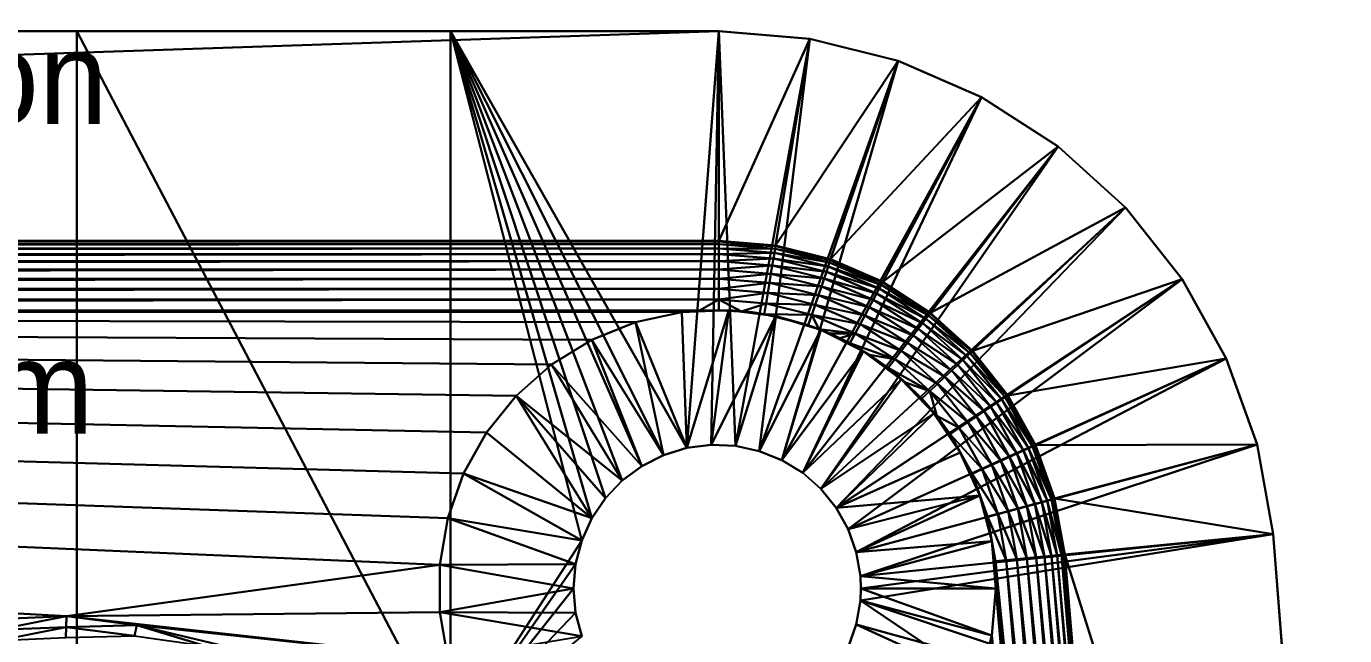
# Model space of a CAD drawing. Header units: millimetres. Extents: x 0 to 86.3, y 0 to 63.6.
# Drawn here: x 70.86 to 85.88, y 56.61 to 63.56 of the extents above; entities that cross this region are included whole.
import ezdxf

# ---------------------------------------------------------------- set-up
doc = ezdxf.new("R2010")
doc.units = ezdxf.units.MM
doc.layers.get('0').update_dxf_attribs({"color": 132, "linetype": 'CONTINUOUS'})

# ---------------------------------------------------------------- blocks, each defined once
blk = doc.blocks.new('ABViewer')
at = {"color": 0, "insert": (0, 0), "char_height": 0.05, "width": 0.5, "attachment_point": 1}
blk.add_mtext('ABViewer 9 evaluation - www.cadsofttools.com', dxfattribs=at)

msp = doc.modelspace()

# ---------------------------------------------------------------- linework, layer by layer
at = {"invisible_edges": 16}
for points in [[(78.751, 63.5, 7.137), (43.172, 63.5), (7.592, 63.5, 7.137)], [(78.751, 61.112, 7.137), (78.751, 63.5, 7.137), (7.592, 61.112, 7.137)], [(7.592, 61.112, 7.137), (78.751, 63.5, 7.137), (7.592, 63.5, 7.137)], [(43.172, 55.378), (43.172, 63.5), (71.429, 55.378)], [(71.429, 55.378), (43.172, 63.5), (71.429, 63.5)], [(78.751, 63.5, 7.137), (71.429, 63.5), (43.172, 63.5)], [(71.429, 55.378), (71.429, 63.5), (75.69, 55.378)], [(75.69, 55.378), (71.429, 63.5), (75.69, 63.5)], [(75.69, 63.5), (71.429, 63.5), (78.751, 63.5, 7.137)], [(77.873, 58.545), (77.649, 58.38), (75.69, 63.5)], [(75.69, 63.5), (77.649, 58.38), (77.457, 58.179)], [(75.69, 63.5), (77.457, 58.179), (77.301, 57.949)], [(78.751, 63.5), (78.386, 58.752), (75.69, 63.5)], [(75.69, 63.5), (78.386, 58.752), (78.121, 58.67)], [(75.69, 63.5), (78.121, 58.67), (77.873, 58.545)], [(75.69, 55.378), (75.69, 63.5), (77.187, 57.696)], [(77.187, 57.696), (75.69, 63.5), (77.301, 57.949)], [(78.751, 63.5, 7.137), (78.751, 63.5), (75.69, 63.5)], [(78.751, 63.5), (78.662, 58.787), (78.386, 58.752)], [(78.94, 58.775), (78.662, 58.787), (78.751, 63.5)], [(79.786, 63.415), (78.94, 58.775), (78.751, 63.5)], [(79.786, 63.415, 7.137), (79.786, 63.415), (78.751, 63.5)], [(79.786, 63.415, 7.137), (78.751, 63.5), (78.751, 63.5, 7.137)], [(78.751, 61.112, 7.137), (79.786, 63.415, 7.137), (78.751, 63.5, 7.137)], [(79.397, 61.059, 7.137), (79.786, 63.415, 7.137), (78.751, 61.112, 7.137)], [(79.786, 63.415), (79.211, 58.716), (78.94, 58.775)], [(80.793, 63.163), (79.211, 58.716), (79.786, 63.415)], [(79.397, 61.059, 7.137), (80.793, 63.163, 7.137), (79.786, 63.415, 7.137)], [(80.793, 63.163, 7.137), (80.793, 63.163), (79.786, 63.415)], [(80.793, 63.163, 7.137), (79.786, 63.415), (79.786, 63.415, 7.137)], [(80.793, 63.163), (79.469, 58.613), (79.211, 58.716)], [(80.025, 60.902, 7.137), (80.793, 63.163, 7.137), (79.397, 61.059, 7.137)], [(81.745, 62.75), (79.469, 58.613), (80.793, 63.163)], [(80.025, 60.902, 7.137), (81.745, 62.75, 7.137), (80.793, 63.163, 7.137)], [(81.745, 62.75, 7.137), (81.745, 62.75), (80.793, 63.163)], [(81.745, 62.75, 7.137), (80.793, 63.163), (80.793, 63.163, 7.137)], [(81.745, 62.75), (79.706, 58.467), (79.469, 58.613)], [(82.618, 62.187), (79.706, 58.467), (81.745, 62.75)], [(80.62, 60.644, 7.137), (81.745, 62.75, 7.137), (80.025, 60.902, 7.137)], [(80.62, 60.644, 7.137), (82.618, 62.187, 7.137), (81.745, 62.75, 7.137)], [(82.618, 62.187, 7.137), (82.618, 62.187), (81.745, 62.75)], [(82.618, 62.187, 7.137), (81.745, 62.75), (81.745, 62.75, 7.137)], [(82.618, 62.187), (79.914, 58.284), (79.706, 58.467)], [(83.387, 61.49), (79.914, 58.284), (82.618, 62.187)], [(81.164, 60.293, 7.137), (82.618, 62.187, 7.137), (80.62, 60.644, 7.137)], [(81.164, 60.293, 7.137), (83.387, 61.49, 7.137), (82.618, 62.187, 7.137)], [(83.387, 61.49, 7.137), (83.387, 61.49), (82.618, 62.187)], [(83.387, 61.49, 7.137), (82.618, 62.187), (82.618, 62.187, 7.137)], [(83.387, 61.49), (80.089, 58.067), (79.914, 58.284)], [(84.032, 60.676), (80.089, 58.067), (83.387, 61.49)], [(81.644, 59.858, 7.137), (83.387, 61.49, 7.137), (81.164, 60.293, 7.137)], [(81.644, 59.858, 7.137), (84.032, 60.676, 7.137), (83.387, 61.49, 7.137)], [(84.032, 60.676, 7.137), (84.032, 60.676), (83.387, 61.49)], [(84.032, 60.676, 7.137), (83.387, 61.49), (83.387, 61.49, 7.137)], [(78.751, 61.112, 4.756), (78.751, 61.112, 7.137), (7.592, 61.112, 4.756)], [(7.592, 61.112, 4.756), (78.751, 61.112, 7.137), (7.592, 61.112, 7.137)], [(7.592, 61.103, 4.632), (78.751, 61.103, 4.632), (78.751, 61.112, 4.756)], [(7.592, 61.103, 4.632), (78.751, 61.112, 4.756), (7.592, 61.112, 4.756)], [(7.592, 61.074, 4.511), (78.751, 61.074, 4.511), (78.751, 61.103, 4.632)], [(7.592, 61.074, 4.511), (78.751, 61.103, 4.632), (7.592, 61.103, 4.632)], [(7.592, 61.026, 4.396), (78.751, 61.026, 4.396), (78.751, 61.074, 4.511)], [(7.592, 61.026, 4.396), (78.751, 61.074, 4.511), (7.592, 61.074, 4.511)], [(7.592, 60.961, 4.29), (78.751, 60.961, 4.29), (78.751, 61.026, 4.396)], [(7.592, 60.961, 4.29), (78.751, 61.026, 4.396), (7.592, 61.026, 4.396)], [(78.751, 61.112, 7.137), (78.751, 61.112, 4.756), (79.397, 61.059, 4.756)], [(78.751, 61.112, 7.137), (79.397, 61.059, 4.756), (79.397, 61.059, 7.137)], [(78.751, 61.103, 4.632), (79.397, 61.059, 4.756), (78.751, 61.112, 4.756)], [(78.751, 61.074, 4.511), (79.395, 61.05, 4.632), (78.751, 61.103, 4.632)], [(78.751, 61.103, 4.632), (79.395, 61.05, 4.632), (79.397, 61.059, 4.756)], [(78.751, 61.026, 4.396), (79.391, 61.021, 4.511), (78.751, 61.074, 4.511)], [(78.751, 61.074, 4.511), (79.391, 61.021, 4.511), (79.395, 61.05, 4.632)], [(78.751, 60.961, 4.29), (79.383, 60.974, 4.396), (78.751, 61.026, 4.396)], [(78.751, 61.026, 4.396), (79.383, 60.974, 4.396), (79.391, 61.021, 4.511)], [(79.383, 60.974, 4.396), (80.013, 60.865, 4.511), (79.391, 61.021, 4.511)], [(79.391, 61.021, 4.511), (80.022, 60.893, 4.632), (79.395, 61.05, 4.632)], [(79.391, 61.021, 4.511), (80.013, 60.865, 4.511), (80.022, 60.893, 4.632)], [(79.395, 61.05, 4.632), (80.025, 60.902, 4.756), (79.397, 61.059, 4.756)], [(79.395, 61.05, 4.632), (80.022, 60.893, 4.632), (80.025, 60.902, 4.756)], [(79.397, 61.059, 7.137), (79.397, 61.059, 4.756), (80.025, 60.902, 4.756)], [(79.397, 61.059, 7.137), (80.025, 60.902, 4.756), (80.025, 60.902, 7.137)], [(7.592, 60.88, 4.195), (78.751, 60.88, 4.195), (78.751, 60.961, 4.29)], [(7.592, 60.88, 4.195), (78.751, 60.961, 4.29), (7.592, 60.961, 4.29)], [(7.592, 60.785, 4.114), (78.751, 60.785, 4.114), (78.751, 60.88, 4.195)], [(7.592, 60.785, 4.114), (78.751, 60.88, 4.195), (7.592, 60.88, 4.195)], [(78.751, 60.961, 4.29), (79.372, 60.91, 4.29), (79.383, 60.974, 4.396)], [(78.751, 60.88, 4.195), (79.372, 60.91, 4.29), (78.751, 60.961, 4.29)], [(78.751, 60.88, 4.195), (79.359, 60.83, 4.195), (79.372, 60.91, 4.29)], [(78.751, 60.785, 4.114), (79.359, 60.83, 4.195), (78.751, 60.88, 4.195)], [(79.359, 60.83, 4.195), (79.977, 60.758, 4.29), (79.372, 60.91, 4.29)], [(79.372, 60.91, 4.29), (79.997, 60.82, 4.396), (79.383, 60.974, 4.396)], [(79.372, 60.91, 4.29), (79.977, 60.758, 4.29), (79.997, 60.82, 4.396)], [(79.383, 60.974, 4.396), (79.997, 60.82, 4.396), (80.013, 60.865, 4.511)], [(80.013, 60.865, 4.511), (80.615, 60.636, 4.632), (80.022, 60.893, 4.632)], [(80.022, 60.893, 4.632), (80.62, 60.644, 4.756), (80.025, 60.902, 4.756)], [(80.022, 60.893, 4.632), (80.615, 60.636, 4.632), (80.62, 60.644, 4.756)], [(80.025, 60.902, 7.137), (80.025, 60.902, 4.756), (80.62, 60.644, 4.756)], [(80.025, 60.902, 7.137), (80.62, 60.644, 4.756), (80.62, 60.644, 7.137)], [(7.592, 60.679, 4.049), (78.751, 60.679, 4.049), (78.751, 60.785, 4.114)], [(7.592, 60.679, 4.049), (78.751, 60.785, 4.114), (7.592, 60.785, 4.114)], [(78.751, 60.785, 4.114), (79.344, 60.737, 4.114), (79.359, 60.83, 4.195)], [(78.751, 60.679, 4.049), (79.344, 60.737, 4.114), (78.751, 60.785, 4.114)], [(78.751, 60.679, 4.049), (79.326, 60.632, 4.049), (79.344, 60.737, 4.114)], [(79.326, 60.632, 4.049), (79.92, 60.592, 4.114), (79.344, 60.737, 4.114)], [(79.344, 60.737, 4.114), (79.951, 60.682, 4.195), (79.359, 60.83, 4.195)], [(79.344, 60.737, 4.114), (79.92, 60.592, 4.114), (79.951, 60.682, 4.195)], [(79.359, 60.83, 4.195), (79.951, 60.682, 4.195), (79.977, 60.758, 4.29)], [(79.951, 60.682, 4.195), (80.548, 60.511, 4.29), (79.977, 60.758, 4.29)], [(79.977, 60.758, 4.29), (80.579, 60.568, 4.396), (79.997, 60.82, 4.396)], [(79.977, 60.758, 4.29), (80.548, 60.511, 4.29), (80.579, 60.568, 4.396)], [(79.997, 60.82, 4.396), (80.601, 60.61, 4.511), (80.013, 60.865, 4.511)], [(79.997, 60.82, 4.396), (80.579, 60.568, 4.396), (80.601, 60.61, 4.511)], [(80.013, 60.865, 4.511), (80.601, 60.61, 4.511), (80.615, 60.636, 4.632)], [(7.592, 60.564, 4.001), (78.751, 60.564, 4.001), (78.751, 60.679, 4.049)], [(7.592, 60.564, 4.001), (78.751, 60.679, 4.049), (7.592, 60.679, 4.049)], [(78.751, 60.564, 4.001), (79.326, 60.632, 4.049), (78.751, 60.679, 4.049)], [(78.751, 60.564, 4.001), (79.308, 60.518, 4.001), (79.326, 60.632, 4.049)], [(79.308, 60.518, 4.001), (79.886, 60.492, 4.049), (79.326, 60.632, 4.049)], [(79.326, 60.632, 4.049), (79.886, 60.492, 4.049), (79.92, 60.592, 4.114)], [(79.886, 60.492, 4.049), (80.465, 60.356, 4.114), (79.92, 60.592, 4.114)], [(79.92, 60.592, 4.114), (80.51, 60.439, 4.195), (79.951, 60.682, 4.195)], [(79.92, 60.592, 4.114), (80.465, 60.356, 4.114), (80.51, 60.439, 4.195)], [(79.951, 60.682, 4.195), (80.51, 60.439, 4.195), (80.548, 60.511, 4.29)], [(84.032, 60.676), (80.224, 57.825), (80.089, 58.067)], [(84.536, 59.769), (80.224, 57.825), (84.032, 60.676)], [(80.579, 60.568, 4.396), (81.14, 60.262, 4.511), (80.601, 60.61, 4.511)], [(80.601, 60.61, 4.511), (81.158, 60.285, 4.632), (80.615, 60.636, 4.632)], [(80.601, 60.61, 4.511), (81.14, 60.262, 4.511), (81.158, 60.285, 4.632)], [(80.615, 60.636, 4.632), (81.164, 60.293, 4.756), (80.62, 60.644, 4.756)], [(80.615, 60.636, 4.632), (81.158, 60.285, 4.632), (81.164, 60.293, 4.756)], [(80.62, 60.644, 7.137), (80.62, 60.644, 4.756), (81.164, 60.293, 4.756)], [(80.62, 60.644, 7.137), (81.164, 60.293, 4.756), (81.164, 60.293, 7.137)], [(82.047, 59.35, 7.137), (84.032, 60.676, 7.137), (81.644, 59.858, 7.137)], [(82.047, 59.35, 7.137), (84.536, 59.769, 7.137), (84.032, 60.676, 7.137)], [(84.536, 59.769, 7.137), (84.536, 59.769), (84.032, 60.676)], [(84.536, 59.769, 7.137), (84.032, 60.676), (84.032, 60.676, 7.137)], [(7.592, 60.443, 3.972), (78.751, 60.443, 3.972), (78.751, 60.564, 4.001)], [(7.592, 60.443, 3.972), (78.751, 60.564, 4.001), (7.592, 60.564, 4.001)], [(7.812, 60.319, 3.962), (78.751, 60.443, 3.972), (7.592, 60.443, 3.972)], [(78.531, 60.319, 3.962), (78.751, 60.443, 3.972), (7.812, 60.319, 3.962)], [(78.531, 60.319, 3.962), (78.751, 60.319, 3.962), (78.751, 60.443, 3.972)], [(78.751, 60.443, 3.972), (79.308, 60.518, 4.001), (78.751, 60.564, 4.001)], [(78.751, 60.443, 3.972), (79.288, 60.399, 3.972), (79.308, 60.518, 4.001)], [(78.751, 60.443, 3.972), (78.751, 60.319, 3.962), (79.01, 60.308, 3.962)], [(79.01, 60.308, 3.962), (79.288, 60.399, 3.972), (78.751, 60.443, 3.972)], [(79.288, 60.399, 3.972), (79.849, 60.383, 4.001), (79.308, 60.518, 4.001)], [(79.308, 60.518, 4.001), (79.849, 60.383, 4.001), (79.886, 60.492, 4.049)], [(79.849, 60.383, 4.001), (80.415, 60.262, 4.049), (79.886, 60.492, 4.049)], [(79.886, 60.492, 4.049), (80.415, 60.262, 4.049), (80.465, 60.356, 4.114)], [(80.465, 60.356, 4.114), (81.022, 60.109, 4.195), (80.51, 60.439, 4.195)], [(80.51, 60.439, 4.195), (81.072, 60.173, 4.29), (80.548, 60.511, 4.29)], [(80.51, 60.439, 4.195), (81.022, 60.109, 4.195), (81.072, 60.173, 4.29)], [(80.548, 60.511, 4.29), (81.111, 60.224, 4.396), (80.579, 60.568, 4.396)], [(80.548, 60.511, 4.29), (81.072, 60.173, 4.29), (81.111, 60.224, 4.396)], [(80.579, 60.568, 4.396), (81.111, 60.224, 4.396), (81.14, 60.262, 4.511)], [(78.328, 60.299, 3.962), (78.531, 60.319, 3.962), (7.812, 60.319, 3.962)], [(76.101, 58.928, 3.962), (76.439, 59.347, 3.962), (7.812, 60.319, 3.962)], [(7.812, 60.319, 3.962), (76.439, 59.347, 3.962), (76.844, 59.703, 3.962)], [(76.844, 59.703, 3.962), (77.302, 59.985, 3.962), (7.812, 60.319, 3.962)], [(7.812, 60.319, 3.962), (77.302, 59.985, 3.962), (77.802, 60.186, 3.962)], [(7.812, 60.319, 3.962), (77.802, 60.186, 3.962), (78.328, 60.299, 3.962)], [(75.568, 57.419, 3.962), (75.659, 57.95, 3.962), (7.812, 60.319, 3.962)], [(7.812, 60.319, 3.962), (75.659, 57.95, 3.962), (75.838, 58.458, 3.962)], [(7.812, 60.319, 3.962), (75.838, 58.458, 3.962), (76.101, 58.928, 3.962)], [(7.812, 60.319, 3.962), (70.506, 56.8, 3.962), (71.314, 56.835, 3.962)], [(7.812, 60.319, 3.962), (71.314, 56.835, 3.962), (75.568, 57.419, 3.962)], [(78.328, 60.299, 3.175), (78.328, 60.299, 3.962), (77.802, 60.186, 3.962)], [(78.328, 60.299, 3.175), (77.802, 60.186, 3.962), (77.802, 60.186, 3.175)], [(77.802, 60.186, 3.175), (78.386, 58.752, 3.175), (78.328, 60.299, 3.175)], [(78.866, 60.322, 3.175), (78.531, 60.319, 3.962), (78.328, 60.299, 3.175)], [(78.328, 60.299, 3.175), (78.386, 58.752, 3.175), (78.866, 60.322, 3.175)], [(78.531, 60.319, 3.962), (78.328, 60.299, 3.962), (78.328, 60.299, 3.175)], [(78.386, 58.752, 3.175), (78.662, 58.787, 3.175), (78.866, 60.322, 3.175)], [(78.751, 60.319, 3.962), (78.531, 60.319, 3.962), (78.866, 60.322, 3.962)], [(78.866, 60.322, 3.175), (78.866, 60.322, 3.962), (78.531, 60.319, 3.962)], [(78.866, 60.322, 3.175), (78.662, 58.787, 3.175), (79.401, 60.254, 3.175)], [(78.751, 60.319, 3.962), (78.866, 60.322, 3.962), (79.01, 60.308, 3.962)], [(79.01, 60.308, 3.962), (78.866, 60.322, 3.962), (79.135, 60.299, 3.962)], [(79.401, 60.254, 3.175), (79.135, 60.299, 3.962), (78.866, 60.322, 3.175)], [(79.135, 60.299, 3.962), (78.866, 60.322, 3.962), (78.866, 60.322, 3.175)], [(79.01, 60.308, 3.962), (79.268, 60.276, 3.962), (79.288, 60.399, 3.972)], [(79.01, 60.308, 3.962), (79.135, 60.299, 3.962), (79.268, 60.276, 3.962)], [(79.268, 60.276, 3.962), (79.135, 60.299, 3.962), (79.401, 60.254, 3.962)], [(79.401, 60.254, 3.175), (79.401, 60.254, 3.962), (79.135, 60.299, 3.962)], [(79.268, 60.276, 3.962), (79.81, 60.268, 3.972), (79.288, 60.399, 3.972)], [(79.268, 60.276, 3.962), (79.767, 60.151, 3.962), (79.81, 60.268, 3.972)], [(79.268, 60.276, 3.962), (79.401, 60.254, 3.962), (79.767, 60.151, 3.962)], [(79.288, 60.399, 3.972), (79.81, 60.268, 3.972), (79.849, 60.383, 4.001)], [(79.81, 60.268, 3.972), (80.361, 60.161, 4.001), (79.849, 60.383, 4.001)], [(79.849, 60.383, 4.001), (80.361, 60.161, 4.001), (80.415, 60.262, 4.049)], [(80.415, 60.262, 4.049), (80.965, 60.034, 4.114), (80.465, 60.356, 4.114)], [(80.465, 60.356, 4.114), (80.965, 60.034, 4.114), (81.022, 60.109, 4.195)], [(81.14, 60.262, 4.511), (81.637, 59.851, 4.632), (81.158, 60.285, 4.632)], [(81.158, 60.285, 4.632), (81.644, 59.858, 4.756), (81.164, 60.293, 4.756)], [(81.158, 60.285, 4.632), (81.637, 59.851, 4.632), (81.644, 59.858, 4.756)], [(81.164, 60.293, 7.137), (81.164, 60.293, 4.756), (81.644, 59.858, 4.756)], [(81.164, 60.293, 7.137), (81.644, 59.858, 4.756), (81.644, 59.858, 7.137)], [(77.802, 60.186, 3.175), (77.802, 60.186, 3.962), (77.302, 59.985, 3.962)], [(77.802, 60.186, 3.175), (77.302, 59.985, 3.962), (77.302, 59.985, 3.175)], [(77.302, 59.985, 3.175), (78.121, 58.67, 3.175), (77.802, 60.186, 3.175)], [(77.802, 60.186, 3.175), (78.121, 58.67, 3.175), (78.386, 58.752, 3.175)], [(78.662, 58.787, 3.175), (78.94, 58.775, 3.175), (79.401, 60.254, 3.175)], [(79.401, 60.254, 3.175), (78.94, 58.775, 3.175), (79.211, 58.716, 3.175)], [(79.401, 60.254, 3.175), (79.211, 58.716, 3.175), (79.915, 60.096, 3.175)], [(79.915, 60.096, 3.175), (79.767, 60.151, 3.962), (79.401, 60.254, 3.175)], [(79.767, 60.151, 3.962), (79.401, 60.254, 3.962), (79.401, 60.254, 3.175)], [(79.81, 60.268, 3.972), (79.767, 60.151, 3.962), (79.77, 60.15, 3.962)], [(79.77, 60.15, 3.962), (79.767, 60.151, 3.962), (79.915, 60.096, 3.962)], [(79.915, 60.096, 3.175), (79.915, 60.096, 3.962), (79.767, 60.151, 3.962)], [(79.81, 60.268, 3.972), (79.77, 60.15, 3.962), (79.892, 60.106, 3.962)], [(79.915, 60.096, 3.962), (79.892, 60.106, 3.962), (79.77, 60.15, 3.962)], [(79.892, 60.106, 3.962), (80.304, 60.054, 3.972), (79.81, 60.268, 3.972)], [(79.81, 60.268, 3.972), (80.304, 60.054, 3.972), (80.361, 60.161, 4.001)], [(80.304, 60.054, 3.972), (80.83, 59.858, 4.001), (80.361, 60.161, 4.001)], [(80.361, 60.161, 4.001), (80.9, 59.949, 4.049), (80.415, 60.262, 4.049)], [(80.361, 60.161, 4.001), (80.83, 59.858, 4.001), (80.9, 59.949, 4.049)], [(80.415, 60.262, 4.049), (80.9, 59.949, 4.049), (80.965, 60.034, 4.114)], [(81.022, 60.109, 4.195), (81.533, 59.754, 4.29), (81.072, 60.173, 4.29)], [(81.072, 60.173, 4.29), (81.581, 59.799, 4.396), (81.111, 60.224, 4.396)], [(81.072, 60.173, 4.29), (81.533, 59.754, 4.29), (81.581, 59.799, 4.396)], [(81.111, 60.224, 4.396), (81.616, 59.831, 4.511), (81.14, 60.262, 4.511)], [(81.111, 60.224, 4.396), (81.581, 59.799, 4.396), (81.616, 59.831, 4.511)], [(81.14, 60.262, 4.511), (81.616, 59.831, 4.511), (81.637, 59.851, 4.632)], [(77.302, 59.985, 3.175), (77.302, 59.985, 3.962), (76.844, 59.703, 3.962)], [(77.302, 59.985, 3.175), (76.844, 59.703, 3.962), (76.844, 59.703, 3.175)], [(76.844, 59.703, 3.175), (77.873, 58.545, 3.175), (77.302, 59.985, 3.175)], [(77.302, 59.985, 3.175), (77.873, 58.545, 3.175), (78.121, 58.67, 3.175)], [(79.915, 60.096, 3.175), (79.211, 58.716, 3.175), (79.469, 58.613, 3.175)], [(79.915, 60.096, 3.175), (79.469, 58.613, 3.175), (80.396, 59.854, 3.175)], [(79.915, 60.096, 3.962), (80.012, 60.057, 3.962), (79.892, 60.106, 3.962)], [(79.892, 60.106, 3.962), (80.012, 60.057, 3.962), (80.304, 60.054, 3.972)], [(80.039, 60.043, 3.962), (80.012, 60.057, 3.962), (79.915, 60.096, 3.962)], [(80.396, 59.854, 3.175), (80.039, 60.043, 3.962), (79.915, 60.096, 3.175)], [(80.039, 60.043, 3.962), (79.915, 60.096, 3.962), (79.915, 60.096, 3.175)], [(80.039, 60.043, 3.962), (80.13, 60.003, 3.962), (80.012, 60.057, 3.962)], [(80.304, 60.054, 3.972), (80.012, 60.057, 3.962), (80.13, 60.003, 3.962)], [(80.161, 59.985, 3.962), (80.13, 60.003, 3.962), (80.039, 60.043, 3.962)], [(80.396, 59.854, 3.175), (80.161, 59.985, 3.962), (80.039, 60.043, 3.962)], [(80.304, 60.054, 3.972), (80.13, 60.003, 3.962), (80.245, 59.944, 3.962)], [(80.161, 59.985, 3.962), (80.245, 59.944, 3.962), (80.13, 60.003, 3.962)], [(80.28, 59.922, 3.962), (80.245, 59.944, 3.962), (80.161, 59.985, 3.962)], [(80.28, 59.922, 3.962), (80.161, 59.985, 3.962), (80.396, 59.854, 3.175)], [(80.245, 59.944, 3.962), (80.756, 59.762, 3.972), (80.304, 60.054, 3.972)], [(80.304, 60.054, 3.972), (80.756, 59.762, 3.972), (80.83, 59.858, 4.001)], [(80.9, 59.949, 4.049), (81.405, 59.634, 4.114), (80.965, 60.034, 4.114)], [(80.965, 60.034, 4.114), (81.474, 59.699, 4.195), (81.022, 60.109, 4.195)], [(80.965, 60.034, 4.114), (81.405, 59.634, 4.114), (81.474, 59.699, 4.195)], [(81.022, 60.109, 4.195), (81.474, 59.699, 4.195), (81.533, 59.754, 4.29)], [(80.396, 59.854, 3.175), (79.469, 58.613, 3.175), (79.706, 58.467, 3.175)], [(80.396, 59.854, 3.175), (79.706, 58.467, 3.175), (80.829, 59.533, 3.175)], [(80.396, 59.854, 3.962), (80.469, 59.813, 3.962), (80.245, 59.944, 3.962)], [(80.396, 59.854, 3.962), (80.245, 59.944, 3.962), (80.28, 59.922, 3.962)], [(80.469, 59.813, 3.962), (80.756, 59.762, 3.972), (80.245, 59.944, 3.962)], [(80.396, 59.854, 3.175), (80.396, 59.854, 3.962), (80.28, 59.922, 3.962)], [(80.62, 59.703, 3.962), (80.469, 59.813, 3.962), (80.396, 59.854, 3.962)], [(80.829, 59.533, 3.175), (80.62, 59.703, 3.962), (80.396, 59.854, 3.175)], [(80.396, 59.854, 3.175), (80.62, 59.703, 3.962), (80.396, 59.854, 3.962)], [(80.756, 59.762, 3.972), (81.244, 59.483, 4.001), (80.83, 59.858, 4.001)], [(80.83, 59.858, 4.001), (81.328, 59.562, 4.049), (80.9, 59.949, 4.049)], [(80.83, 59.858, 4.001), (81.244, 59.483, 4.001), (81.328, 59.562, 4.049)], [(80.9, 59.949, 4.049), (81.328, 59.562, 4.049), (81.405, 59.634, 4.114)], [(81.581, 59.799, 4.396), (82.014, 59.329, 4.511), (81.616, 59.831, 4.511)], [(81.616, 59.831, 4.511), (82.038, 59.345, 4.632), (81.637, 59.851, 4.632)], [(81.616, 59.831, 4.511), (82.014, 59.329, 4.511), (82.038, 59.345, 4.632)], [(81.637, 59.851, 4.632), (82.047, 59.35, 4.756), (81.644, 59.858, 4.756)], [(81.637, 59.851, 4.632), (82.038, 59.345, 4.632), (82.047, 59.35, 4.756)], [(81.644, 59.858, 7.137), (81.644, 59.858, 4.756), (82.047, 59.35, 4.756)], [(81.644, 59.858, 7.137), (82.047, 59.35, 4.756), (82.047, 59.35, 7.137)], [(76.844, 59.703, 3.175), (76.844, 59.703, 3.962), (76.439, 59.347, 3.962)], [(76.844, 59.703, 3.175), (76.439, 59.347, 3.962), (76.439, 59.347, 3.175)], [(76.439, 59.347, 3.175), (77.649, 58.38, 3.175), (76.844, 59.703, 3.175)], [(76.844, 59.703, 3.175), (77.649, 58.38, 3.175), (77.873, 58.545, 3.175)], [(84.536, 59.769), (80.317, 57.563), (80.224, 57.825)], [(84.886, 58.791), (80.317, 57.563), (84.536, 59.769)], [(80.62, 59.703, 3.962), (80.681, 59.663, 3.962), (80.469, 59.813, 3.962)], [(80.469, 59.813, 3.962), (80.681, 59.663, 3.962), (80.756, 59.762, 3.972)], [(80.829, 59.533, 3.962), (80.681, 59.663, 3.962), (80.62, 59.703, 3.962)], [(80.829, 59.533, 3.175), (80.829, 59.533, 3.962), (80.62, 59.703, 3.962)], [(80.681, 59.663, 3.962), (81.155, 59.4, 3.972), (80.756, 59.762, 3.972)], [(80.756, 59.762, 3.972), (81.155, 59.4, 3.972), (81.244, 59.483, 4.001)], [(81.405, 59.634, 4.114), (81.853, 59.221, 4.195), (81.474, 59.699, 4.195)], [(81.474, 59.699, 4.195), (81.92, 59.266, 4.29), (81.533, 59.754, 4.29)], [(81.474, 59.699, 4.195), (81.853, 59.221, 4.195), (81.92, 59.266, 4.29)], [(81.533, 59.754, 4.29), (81.975, 59.302, 4.396), (81.581, 59.799, 4.396)], [(81.533, 59.754, 4.29), (81.92, 59.266, 4.29), (81.975, 59.302, 4.396)], [(81.581, 59.799, 4.396), (81.975, 59.302, 4.396), (82.014, 59.329, 4.511)], [(82.361, 58.784, 7.137), (84.536, 59.769, 7.137), (82.047, 59.35, 7.137)], [(82.361, 58.784, 7.137), (84.886, 58.791, 7.137), (84.536, 59.769, 7.137)], [(84.886, 58.791, 7.137), (84.886, 58.791), (84.536, 59.769)], [(84.886, 58.791, 7.137), (84.536, 59.769), (84.536, 59.769, 7.137)], [(80.829, 59.533, 3.175), (79.706, 58.467, 3.175), (79.914, 58.284, 3.175)], [(80.829, 59.533, 3.175), (79.914, 58.284, 3.175), (81.202, 59.145, 3.175)], [(80.829, 59.533, 3.962), (80.88, 59.497, 3.962), (80.681, 59.663, 3.962)], [(80.681, 59.663, 3.962), (80.88, 59.497, 3.962), (81.155, 59.4, 3.972)], [(81.024, 59.347, 3.962), (80.88, 59.497, 3.962), (80.829, 59.533, 3.962)], [(80.829, 59.533, 3.175), (81.202, 59.145, 3.175), (81.024, 59.347, 3.962)], [(81.024, 59.347, 3.962), (80.829, 59.533, 3.962), (80.829, 59.533, 3.175)], [(81.244, 59.483, 4.001), (81.686, 59.11, 4.049), (81.328, 59.562, 4.049)], [(81.328, 59.562, 4.049), (81.774, 59.169, 4.114), (81.405, 59.634, 4.114)], [(81.328, 59.562, 4.049), (81.686, 59.11, 4.049), (81.774, 59.169, 4.114)], [(81.405, 59.634, 4.114), (81.774, 59.169, 4.114), (81.853, 59.221, 4.195)], [(81.024, 59.347, 3.962), (81.064, 59.315, 3.962), (80.88, 59.497, 3.962)], [(81.155, 59.4, 3.972), (80.88, 59.497, 3.962), (81.064, 59.315, 3.962)], [(81.155, 59.4, 3.972), (81.064, 59.315, 3.962), (81.234, 59.119, 3.962)], [(81.155, 59.4, 3.972), (81.59, 59.046, 4.001), (81.244, 59.483, 4.001)], [(81.234, 59.119, 3.962), (81.49, 58.979, 3.972), (81.155, 59.4, 3.972)], [(81.155, 59.4, 3.972), (81.49, 58.979, 3.972), (81.59, 59.046, 4.001)], [(81.244, 59.483, 4.001), (81.59, 59.046, 4.001), (81.686, 59.11, 4.049)], [(76.439, 59.347, 3.175), (76.439, 59.347, 3.962), (76.101, 58.928, 3.962)], [(76.439, 59.347, 3.175), (76.101, 58.928, 3.962), (76.101, 58.928, 3.175)], [(76.101, 58.928, 3.175), (77.301, 57.949, 3.175), (76.439, 59.347, 3.175)], [(77.301, 57.949, 3.175), (77.457, 58.179, 3.175), (76.439, 59.347, 3.175)], [(76.439, 59.347, 3.175), (77.457, 58.179, 3.175), (77.649, 58.38, 3.175)], [(81.202, 59.145, 3.962), (81.064, 59.315, 3.962), (81.024, 59.347, 3.962)], [(81.202, 59.145, 3.175), (81.202, 59.145, 3.962), (81.024, 59.347, 3.962)], [(81.202, 59.145, 3.962), (81.234, 59.119, 3.962), (81.064, 59.315, 3.962)], [(81.774, 59.169, 4.114), (82.149, 58.688, 4.195), (81.853, 59.221, 4.195)], [(81.853, 59.221, 4.195), (82.223, 58.722, 4.29), (81.92, 59.266, 4.29)], [(81.853, 59.221, 4.195), (82.149, 58.688, 4.195), (82.223, 58.722, 4.29)], [(81.92, 59.266, 4.29), (82.282, 58.748, 4.396), (81.975, 59.302, 4.396)], [(81.92, 59.266, 4.29), (82.223, 58.722, 4.29), (82.282, 58.748, 4.396)], [(81.975, 59.302, 4.396), (82.326, 58.768, 4.511), (82.014, 59.329, 4.511)], [(81.975, 59.302, 4.396), (82.282, 58.748, 4.396), (82.326, 58.768, 4.511)], [(82.014, 59.329, 4.511), (82.352, 58.78, 4.632), (82.038, 59.345, 4.632)], [(82.014, 59.329, 4.511), (82.326, 58.768, 4.511), (82.352, 58.78, 4.632)], [(82.038, 59.345, 4.632), (82.361, 58.784, 4.756), (82.047, 59.35, 4.756)], [(82.038, 59.345, 4.632), (82.352, 58.78, 4.632), (82.361, 58.784, 4.756)], [(82.047, 59.35, 7.137), (82.047, 59.35, 4.756), (82.361, 58.784, 4.756)], [(82.047, 59.35, 7.137), (82.361, 58.784, 4.756), (82.361, 58.784, 7.137)], [(81.202, 59.145, 3.175), (79.914, 58.284, 3.175), (80.089, 58.067, 3.175)], [(81.202, 59.145, 3.175), (80.089, 58.067, 3.175), (81.503, 58.698, 3.175)], [(81.362, 58.928, 3.962), (81.234, 59.119, 3.962), (81.202, 59.145, 3.962)], [(81.503, 58.698, 3.175), (81.362, 58.928, 3.962), (81.202, 59.145, 3.175)], [(81.202, 59.145, 3.175), (81.362, 58.928, 3.962), (81.202, 59.145, 3.962)], [(81.362, 58.928, 3.962), (81.386, 58.91, 3.962), (81.234, 59.119, 3.962)], [(81.234, 59.119, 3.962), (81.386, 58.91, 3.962), (81.49, 58.979, 3.972)], [(81.59, 59.046, 4.001), (81.966, 58.605, 4.049), (81.686, 59.11, 4.049)], [(81.686, 59.11, 4.049), (82.063, 58.649, 4.114), (81.774, 59.169, 4.114)], [(81.686, 59.11, 4.049), (81.966, 58.605, 4.049), (82.063, 58.649, 4.114)], [(81.774, 59.169, 4.114), (82.063, 58.649, 4.114), (82.149, 58.688, 4.195)], [(76.101, 58.928, 3.175), (76.101, 58.928, 3.962), (75.838, 58.458, 3.962)], [(76.101, 58.928, 3.175), (75.838, 58.458, 3.962), (75.838, 58.458, 3.175)], [(75.838, 58.458, 3.175), (77.301, 57.949, 3.175), (76.101, 58.928, 3.175)], [(81.503, 58.698, 3.962), (81.386, 58.91, 3.962), (81.362, 58.928, 3.962)], [(81.503, 58.698, 3.175), (81.503, 58.698, 3.962), (81.362, 58.928, 3.962)], [(81.386, 58.91, 3.962), (81.751, 58.508, 3.972), (81.49, 58.979, 3.972)], [(81.49, 58.979, 3.972), (81.861, 58.558, 4.001), (81.59, 59.046, 4.001)], [(81.49, 58.979, 3.972), (81.751, 58.508, 3.972), (81.861, 58.558, 4.001)], [(81.59, 59.046, 4.001), (81.861, 58.558, 4.001), (81.966, 58.605, 4.049)], [(78.386, 58.752, 3.175), (78.386, 58.752), (78.662, 58.787)], [(78.386, 58.752, 3.175), (78.662, 58.787), (78.662, 58.787, 3.175)], [(78.662, 58.787, 3.175), (78.662, 58.787), (78.94, 58.775)], [(78.662, 58.787, 3.175), (78.94, 58.775), (78.94, 58.775, 3.175)], [(78.94, 58.775, 3.175), (78.94, 58.775), (79.211, 58.716)], [(78.94, 58.775, 3.175), (79.211, 58.716), (79.211, 58.716, 3.175)], [(84.886, 58.791), (80.364, 57.289), (80.317, 57.563)], [(85.071, 57.77), (80.364, 57.289), (84.886, 58.791)], [(81.503, 58.698, 3.962), (81.638, 58.457, 3.962), (81.386, 58.91, 3.962)], [(81.386, 58.91, 3.962), (81.638, 58.457, 3.962), (81.751, 58.508, 3.972)], [(82.282, 58.748, 4.396), (82.542, 58.164, 4.511), (82.326, 58.768, 4.511)], [(82.326, 58.768, 4.511), (82.57, 58.171, 4.632), (82.352, 58.78, 4.632)], [(82.326, 58.768, 4.511), (82.542, 58.164, 4.511), (82.57, 58.171, 4.632)], [(82.352, 58.78, 4.632), (82.579, 58.174, 4.756), (82.361, 58.784, 4.756)], [(82.352, 58.78, 4.632), (82.57, 58.171, 4.632), (82.579, 58.174, 4.756)], [(82.579, 58.174, 7.137), (84.886, 58.791, 7.137), (82.361, 58.784, 7.137)], [(82.361, 58.784, 7.137), (82.361, 58.784, 4.756), (82.579, 58.174, 4.756)], [(82.361, 58.784, 7.137), (82.579, 58.174, 4.756), (82.579, 58.174, 7.137)], [(82.579, 58.174, 7.137), (85.071, 57.77, 7.137), (84.886, 58.791, 7.137)], [(85.071, 57.77, 7.137), (85.071, 57.77), (84.886, 58.791)], [(85.071, 57.77, 7.137), (84.886, 58.791), (84.886, 58.791, 7.137)], [(77.873, 58.545, 3.175), (77.873, 58.545), (78.121, 58.67)], [(77.873, 58.545, 3.175), (78.121, 58.67), (78.121, 58.67, 3.175)], [(78.121, 58.67, 3.175), (78.121, 58.67), (78.386, 58.752)], [(78.121, 58.67, 3.175), (78.386, 58.752), (78.386, 58.752, 3.175)], [(79.211, 58.716, 3.175), (79.211, 58.716), (79.469, 58.613)], [(79.211, 58.716, 3.175), (79.469, 58.613), (79.469, 58.613, 3.175)], [(81.503, 58.698, 3.175), (80.089, 58.067, 3.175), (81.725, 58.208, 3.175)], [(81.725, 58.208, 3.962), (81.638, 58.457, 3.962), (81.503, 58.698, 3.962)], [(81.725, 58.208, 3.175), (81.725, 58.208, 3.962), (81.503, 58.698, 3.962)], [(81.725, 58.208, 3.175), (81.503, 58.698, 3.962), (81.503, 58.698, 3.175)], [(81.966, 58.605, 4.049), (82.263, 58.089, 4.114), (82.063, 58.649, 4.114)], [(82.063, 58.649, 4.114), (82.354, 58.114, 4.195), (82.149, 58.688, 4.195)], [(82.063, 58.649, 4.114), (82.263, 58.089, 4.114), (82.354, 58.114, 4.195)], [(82.149, 58.688, 4.195), (82.433, 58.135, 4.29), (82.223, 58.722, 4.29)], [(82.149, 58.688, 4.195), (82.354, 58.114, 4.195), (82.433, 58.135, 4.29)], [(82.223, 58.722, 4.29), (82.495, 58.152, 4.396), (82.282, 58.748, 4.396)], [(82.223, 58.722, 4.29), (82.433, 58.135, 4.29), (82.495, 58.152, 4.396)], [(82.282, 58.748, 4.396), (82.495, 58.152, 4.396), (82.542, 58.164, 4.511)], [(77.649, 58.38, 3.175), (77.649, 58.38), (77.873, 58.545)], [(77.649, 58.38, 3.175), (77.873, 58.545), (77.873, 58.545, 3.175)], [(79.469, 58.613, 3.175), (79.469, 58.613), (79.706, 58.467)], [(79.469, 58.613, 3.175), (79.706, 58.467), (79.706, 58.467, 3.175)], [(79.706, 58.467, 3.175), (79.706, 58.467), (79.914, 58.284)], [(79.706, 58.467, 3.175), (79.914, 58.284), (79.914, 58.284, 3.175)], [(81.638, 58.457, 3.962), (81.932, 58.001, 3.972), (81.751, 58.508, 3.972)], [(81.751, 58.508, 3.972), (82.049, 58.032, 4.001), (81.861, 58.558, 4.001)], [(81.751, 58.508, 3.972), (81.932, 58.001, 3.972), (82.049, 58.032, 4.001)], [(81.861, 58.558, 4.001), (82.16, 58.062, 4.049), (81.966, 58.605, 4.049)], [(81.861, 58.558, 4.001), (82.049, 58.032, 4.001), (82.16, 58.062, 4.049)], [(81.966, 58.605, 4.049), (82.16, 58.062, 4.049), (82.263, 58.089, 4.114)], [(75.838, 58.458, 3.175), (75.838, 58.458, 3.962), (75.659, 57.95, 3.962)], [(75.838, 58.458, 3.175), (75.659, 57.95, 3.962), (75.659, 57.95, 3.175)], [(75.659, 57.95, 3.175), (77.187, 57.696, 3.175), (75.838, 58.458, 3.175)], [(75.838, 58.458, 3.175), (77.187, 57.696, 3.175), (77.301, 57.949, 3.175)], [(77.457, 58.179, 3.175), (77.457, 58.179), (77.649, 58.38)], [(77.457, 58.179, 3.175), (77.649, 58.38), (77.649, 58.38, 3.175)], [(81.725, 58.208, 3.962), (81.812, 57.969, 3.962), (81.638, 58.457, 3.962)], [(81.638, 58.457, 3.962), (81.812, 57.969, 3.962), (81.932, 58.001, 3.972)], [(77.301, 57.949, 3.175), (77.301, 57.949), (77.457, 58.179)], [(77.301, 57.949, 3.175), (77.457, 58.179), (77.457, 58.179, 3.175)], [(79.914, 58.284, 3.175), (79.914, 58.284), (80.089, 58.067)], [(79.914, 58.284, 3.175), (80.089, 58.067), (80.089, 58.067, 3.175)], [(80.089, 58.067, 3.175), (80.224, 57.825, 3.175), (81.725, 58.208, 3.175)], [(81.725, 58.208, 3.175), (80.224, 57.825, 3.175), (80.317, 57.563, 3.175)], [(81.725, 58.208, 3.175), (80.317, 57.563, 3.175), (81.861, 57.687, 3.175)], [(81.861, 57.687, 3.962), (81.812, 57.969, 3.962), (81.725, 58.208, 3.962)], [(81.861, 57.687, 3.175), (81.861, 57.687, 3.962), (81.725, 58.208, 3.962)], [(81.861, 57.687, 3.175), (81.725, 58.208, 3.962), (81.725, 58.208, 3.175)], [(82.542, 58.164, 4.511), (82.685, 57.536, 4.632), (82.57, 58.171, 4.632)], [(82.57, 58.171, 4.632), (82.695, 57.537, 4.756), (82.579, 58.174, 4.756)], [(82.57, 58.171, 4.632), (82.685, 57.536, 4.632), (82.695, 57.537, 4.756)], [(82.695, 57.537, 7.137), (85.071, 57.77, 7.137), (82.579, 58.174, 7.137)], [(82.579, 58.174, 7.137), (82.579, 58.174, 4.756), (82.695, 57.537, 4.756)], [(82.579, 58.174, 7.137), (82.695, 57.537, 4.756), (82.695, 57.537, 7.137)], [(80.089, 58.067, 3.175), (80.089, 58.067), (80.224, 57.825)], [(80.089, 58.067, 3.175), (80.224, 57.825), (80.224, 57.825, 3.175)], [(81.932, 58.001, 3.972), (82.149, 57.483, 4.001), (82.049, 58.032, 4.001)], [(82.049, 58.032, 4.001), (82.263, 57.494, 4.049), (82.16, 58.062, 4.049)], [(82.049, 58.032, 4.001), (82.149, 57.483, 4.001), (82.263, 57.494, 4.049)], [(82.16, 58.062, 4.049), (82.369, 57.505, 4.114), (82.263, 58.089, 4.114)], [(82.16, 58.062, 4.049), (82.263, 57.494, 4.049), (82.369, 57.505, 4.114)], [(82.263, 58.089, 4.114), (82.463, 57.514, 4.195), (82.354, 58.114, 4.195)], [(82.263, 58.089, 4.114), (82.369, 57.505, 4.114), (82.463, 57.514, 4.195)], [(82.354, 58.114, 4.195), (82.544, 57.522, 4.29), (82.433, 58.135, 4.29)], [(82.354, 58.114, 4.195), (82.463, 57.514, 4.195), (82.544, 57.522, 4.29)], [(82.433, 58.135, 4.29), (82.609, 57.528, 4.396), (82.495, 58.152, 4.396)], [(82.433, 58.135, 4.29), (82.544, 57.522, 4.29), (82.609, 57.528, 4.396)], [(82.495, 58.152, 4.396), (82.656, 57.533, 4.511), (82.542, 58.164, 4.511)], [(82.495, 58.152, 4.396), (82.609, 57.528, 4.396), (82.656, 57.533, 4.511)], [(82.542, 58.164, 4.511), (82.656, 57.533, 4.511), (82.685, 57.536, 4.632)], [(75.659, 57.95, 3.175), (75.659, 57.95, 3.962), (75.568, 57.419, 3.962)], [(75.659, 57.95, 3.175), (75.568, 57.419, 3.962), (75.568, 57.419, 3.175)], [(75.568, 57.419, 3.175), (77.117, 57.427, 3.175), (75.659, 57.95, 3.175)], [(75.659, 57.95, 3.175), (77.117, 57.427, 3.175), (77.187, 57.696, 3.175)], [(77.187, 57.696, 3.175), (77.187, 57.696), (77.301, 57.949)], [(77.187, 57.696, 3.175), (77.301, 57.949), (77.301, 57.949, 3.175)], [(81.812, 57.969, 3.962), (82.028, 57.471, 3.972), (81.932, 58.001, 3.972)], [(81.861, 57.687, 3.962), (81.905, 57.459, 3.962), (81.812, 57.969, 3.962)], [(81.812, 57.969, 3.962), (81.905, 57.459, 3.962), (82.028, 57.471, 3.972)], [(81.932, 58.001, 3.972), (82.028, 57.471, 3.972), (82.149, 57.483, 4.001)], [(80.224, 57.825, 3.175), (80.224, 57.825), (80.317, 57.563)], [(80.224, 57.825, 3.175), (80.317, 57.563), (80.317, 57.563, 3.175)], [(85.258, 55.378), (80.364, 57.011), (85.071, 57.77)], [(80.364, 57.011), (80.37, 57.15), (85.071, 57.77)], [(85.071, 57.77), (80.37, 57.15), (80.364, 57.289)], [(82.695, 57.537, 7.137), (85.885, 47.378, 7.137), (85.071, 57.77, 7.137)], [(85.258, 55.378), (85.071, 57.77), (85.071, 57.77, 7.137)], [(85.885, 47.378, 7.137), (85.885, 47.378), (85.071, 57.77, 7.137)], [(85.071, 57.77, 7.137), (85.885, 47.378), (85.443, 53.022)], [(85.071, 57.77, 7.137), (85.443, 53.022), (85.258, 55.378)], [(77.117, 57.427), (75.69, 55.378), (77.187, 57.696)], [(77.117, 57.427, 3.175), (77.117, 57.427), (77.187, 57.696)], [(77.117, 57.427, 3.175), (77.187, 57.696), (77.187, 57.696, 3.175)], [(81.861, 57.687, 3.175), (80.317, 57.563, 3.175), (80.364, 57.289, 3.175)], [(81.861, 57.687, 3.175), (80.364, 57.289, 3.175), (81.907, 57.15, 3.175)], [(81.907, 57.15, 3.962), (81.905, 57.459, 3.962), (81.861, 57.687, 3.962)], [(81.907, 57.15, 3.175), (81.907, 57.15, 3.962), (81.861, 57.687, 3.962)], [(81.907, 57.15, 3.175), (81.861, 57.687, 3.962), (81.861, 57.687, 3.175)], [(75.568, 57.419, 3.962), (71.314, 56.835, 3.962), (75.568, 56.881, 3.962)], [(75.568, 57.419, 3.175), (77.093, 57.15, 3.175), (77.117, 57.427, 3.175)], [(75.568, 57.419, 3.175), (75.568, 57.419, 3.962), (75.568, 56.881, 3.962)], [(75.568, 57.419, 3.175), (75.568, 56.881, 3.962), (75.568, 56.881, 3.175)], [(75.568, 56.881, 3.175), (77.093, 57.15, 3.175), (75.568, 57.419, 3.175)], [(77.117, 57.427), (77.093, 57.15), (75.69, 55.378)], [(77.093, 57.15, 3.175), (77.093, 57.15), (77.117, 57.427)], [(77.093, 57.15, 3.175), (77.117, 57.427), (77.117, 57.427, 3.175)], [(80.317, 57.563, 3.175), (80.317, 57.563), (80.364, 57.289)], [(80.317, 57.563, 3.175), (80.364, 57.289), (80.364, 57.289, 3.175)], [(82.644, 50.137, 3.972), (82.028, 57.471, 3.972), (81.905, 57.459, 3.962)], [(81.907, 57.15, 3.962), (82.52, 50.128, 3.962), (81.905, 57.459, 3.962)], [(82.644, 50.137, 3.972), (81.905, 57.459, 3.962), (82.52, 50.128, 3.962)], [(82.765, 50.145, 4.001), (82.149, 57.483, 4.001), (82.028, 57.471, 3.972)], [(82.765, 50.145, 4.001), (82.028, 57.471, 3.972), (82.644, 50.137, 3.972)], [(82.88, 50.153, 4.049), (82.263, 57.494, 4.049), (82.149, 57.483, 4.001)], [(82.88, 50.153, 4.049), (82.149, 57.483, 4.001), (82.765, 50.145, 4.001)], [(82.986, 50.161, 4.114), (82.369, 57.505, 4.114), (82.263, 57.494, 4.049)], [(82.986, 50.161, 4.114), (82.263, 57.494, 4.049), (82.88, 50.153, 4.049)], [(83.08, 50.167, 4.195), (82.463, 57.514, 4.195), (82.369, 57.505, 4.114)], [(83.08, 50.167, 4.195), (82.369, 57.505, 4.114), (82.986, 50.161, 4.114)], [(82.463, 57.514, 4.195), (83.161, 50.173, 4.29), (82.544, 57.522, 4.29)], [(83.08, 50.167, 4.195), (83.161, 50.173, 4.29), (82.463, 57.514, 4.195)], [(82.544, 57.522, 4.29), (83.226, 50.177, 4.396), (82.609, 57.528, 4.396)], [(82.544, 57.522, 4.29), (83.161, 50.173, 4.29), (83.226, 50.177, 4.396)], [(82.609, 57.528, 4.396), (83.273, 50.181, 4.511), (82.656, 57.533, 4.511)], [(82.609, 57.528, 4.396), (83.226, 50.177, 4.396), (83.273, 50.181, 4.511)], [(82.656, 57.533, 4.511), (83.302, 50.183, 4.632), (82.685, 57.536, 4.632)], [(82.656, 57.533, 4.511), (83.273, 50.181, 4.511), (83.302, 50.183, 4.632)], [(82.685, 57.536, 4.632), (83.312, 50.183, 4.756), (82.695, 57.537, 4.756)], [(82.685, 57.536, 4.632), (83.302, 50.183, 4.632), (83.312, 50.183, 4.756)], [(83.502, 47.238, 7.137), (85.885, 47.378, 7.137), (82.695, 57.537, 7.137)], [(82.695, 57.537, 7.137), (82.695, 57.537, 4.756), (83.502, 47.238, 7.137)], [(83.502, 47.238, 7.137), (82.695, 57.537, 4.756), (83.312, 50.183, 4.756)], [(80.37, 57.15), (80.37, 57.15, 3.175), (80.364, 57.289)], [(80.364, 57.289, 3.175), (80.364, 57.289), (80.37, 57.15, 3.175)], [(81.907, 57.15, 3.175), (80.364, 57.289, 3.175), (80.37, 57.15, 3.175)], [(75.568, 56.881, 3.175), (77.117, 56.873, 3.175), (77.093, 57.15, 3.175)], [(77.093, 57.15), (77.117, 56.873), (75.69, 55.378)], [(77.117, 56.873, 3.175), (77.117, 56.873), (77.093, 57.15)], [(77.117, 56.873, 3.175), (77.093, 57.15), (77.093, 57.15, 3.175)], [(80.364, 57.011, 3.175), (80.37, 57.15, 3.175), (80.37, 57.15)], [(80.37, 57.15), (80.364, 57.011), (80.364, 57.011, 3.175)], [(81.861, 56.613, 3.175), (80.37, 57.15, 3.175), (80.364, 57.011, 3.175)], [(81.907, 57.15, 3.175), (80.37, 57.15, 3.175), (81.861, 56.613, 3.175)], [(81.861, 56.613, 3.962), (82.52, 50.128, 3.962), (81.907, 57.15, 3.962)], [(81.861, 56.613, 3.175), (81.861, 56.613, 3.962), (81.907, 57.15, 3.962)], [(81.861, 56.613, 3.175), (81.907, 57.15, 3.962), (81.907, 57.15, 3.175)], [(80.364, 57.011, 3.175), (80.364, 57.011), (80.317, 56.737)], [(80.364, 57.011, 3.175), (80.317, 56.737), (80.317, 56.737, 3.175)], [(85.258, 55.378), (80.317, 56.737), (80.364, 57.011)], [(80.364, 57.011, 3.175), (80.317, 56.737, 3.175), (81.725, 56.092, 3.175)], [(81.861, 56.613, 3.175), (80.364, 57.011, 3.175), (81.725, 56.092, 3.175)], [(70.522, 56.677, 3.972), (71.314, 56.835, 3.962), (70.506, 56.8, 3.962)], [(71.309, 56.71, 3.972), (71.314, 56.835, 3.962), (70.522, 56.677, 3.972)], [(71.309, 56.71, 3.972), (72.116, 56.732, 3.962), (71.314, 56.835, 3.962)], [(71.314, 56.835, 3.962), (75.659, 56.35, 3.962), (75.568, 56.881, 3.962)], [(72.116, 56.732, 3.962), (75.659, 56.35, 3.962), (71.314, 56.835, 3.962)], [(75.568, 56.881, 3.175), (75.568, 56.881, 3.962), (75.659, 56.35, 3.962)], [(75.568, 56.881, 3.175), (75.659, 56.35, 3.962), (75.659, 56.35, 3.175)], [(75.659, 56.35, 3.175), (77.187, 56.604, 3.175), (75.568, 56.881, 3.175)], [(77.187, 56.604, 3.175), (77.117, 56.873, 3.175), (75.568, 56.881, 3.175)], [(75.69, 55.378), (77.117, 56.873), (77.187, 56.604)], [(77.187, 56.604, 3.175), (77.187, 56.604), (77.117, 56.873)], [(77.187, 56.604, 3.175), (77.117, 56.873), (77.117, 56.873, 3.175)], [(70.537, 56.557, 4.001), (71.309, 56.71, 3.972), (70.522, 56.677, 3.972)], [(71.304, 56.589, 4.001), (71.309, 56.71, 3.972), (70.537, 56.557, 4.001)], [(71.304, 56.589, 4.001), (72.09, 56.61, 3.972), (71.309, 56.71, 3.972)], [(72.09, 56.61, 3.972), (72.116, 56.732, 3.962), (71.309, 56.71, 3.972)], [(72.09, 56.61, 3.972), (72.89, 56.495, 3.962), (72.116, 56.732, 3.962)], [(72.89, 56.495, 3.962), (75.838, 55.842, 3.962), (72.116, 56.732, 3.962)], [(72.116, 56.732, 3.962), (75.838, 55.842, 3.962), (75.659, 56.35, 3.962)], [(80.317, 56.737, 3.175), (80.317, 56.737), (80.224, 56.475)], [(80.317, 56.737, 3.175), (80.224, 56.475), (80.224, 56.475, 3.175)], [(80.224, 56.475), (80.317, 56.737), (85.258, 55.378)], [(81.725, 56.092, 3.175), (80.317, 56.737, 3.175), (80.224, 56.475, 3.175)], [(82.52, 50.128, 3.962), (81.861, 56.613, 3.962), (81.725, 56.092, 3.962)], [(81.725, 56.092, 3.175), (81.725, 56.092, 3.962), (81.861, 56.613, 3.962)], [(81.725, 56.092, 3.175), (81.861, 56.613, 3.962), (81.861, 56.613, 3.175)]]:
    msp.add_3dface(points, dxfattribs=at)

# ---------------------------------------------------------------- block references
at = {"xscale": 28.74712936083476, "yscale": 21.16666793823242}
msp.add_blockref('ABViewer', (57.545, 63.5, 3.569), dxfattribs=at)

doc.saveas('drawing.dxf')
